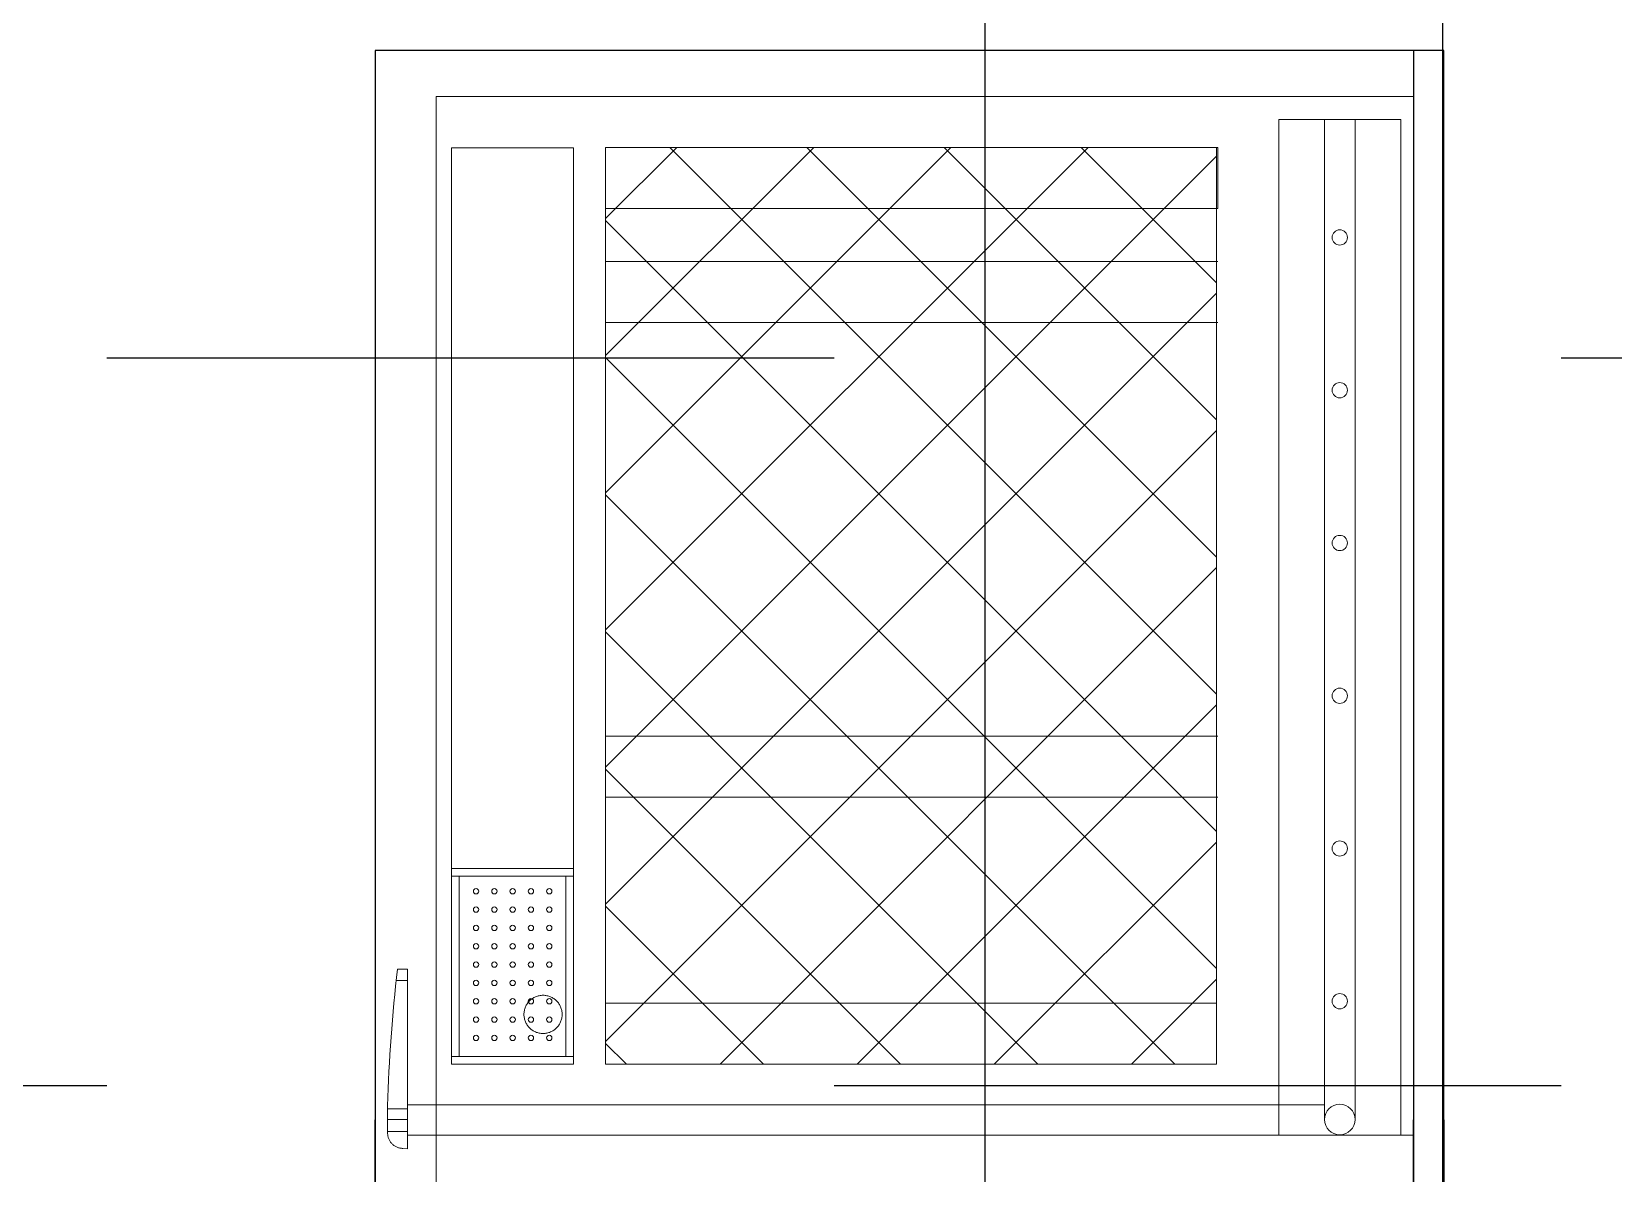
# Model space of a CAD drawing. Header units: millimetres. Extents: x 12325263 to 13848842, y -1463133 to 573208.
# Drawn here: x 12590572 to 12591608, y -824922 to -824175 of the extents above; entities that cross this region are included whole.
import ezdxf
from ezdxf.xclip import XClip

# ---------------------------------------------------------------- set-up
doc = ezdxf.new("R2010")
doc.units = ezdxf.units.MM
doc.header["$LTSCALE"] = 1000
doc.header["$XCLIPFRAME"] = 0
for name, pattern in [('ACAD_ISO02W100', [15, 12, -3]), ('DASHED', [19.05, 12.7, -6.35]), ('DOTE', [2.42, 2, -0.2, 0.02, -0.2])]:
    doc.linetypes.add(name, pattern=pattern)
for name, color, linetype in [('A-AXIS', 16, 'DOTE'), ('A-WALL', 5, 'Continuous'), ('fur202301', 252, 'Continuous'), ('WALL', 5, 'Continuous'), ('WALL-SHATCH', 8, 'Continuous'), ('建筑-楼板开洞', 251, 'Continuous')]:
    doc.layers.add(name, color=color, linetype=linetype)

# ---------------------------------------------------------------- blocks, each defined once
blk = doc.blocks.new('adgshg13-A$C7F010FC0')
at = {"layer": 'WALL-SHATCH'}
h = blk.add_hatch(color=256, dxfattribs=at)
h.dxf.hatch_style = 1
h.paths.add_polyline_path([(-60384.2, -16880.9), (-763.2, 197.5), (12587.6, -13153.3), (12587.6, -157996), (-162964.9, -188820.4), (-171262.4, -180522.9), (-171262.4, -31310.9), (-150707.2, -10755.7), (-131860.1, -7980.9), (-99162.4, -7980.9), (-99162.4, -4980.9), (-76620.4, -4980.9), (-70107.7, -16880.9)], flags=16)
h.paths.add_polyline_path([(-60091.2, -16380.9), (-646.9, 646.9), (12987.6, -12987.6), (12987.6, -158331.9), (-163100.6, -189250.4), (-171662.4, -180688.6), (-171662.4, -31145.2), (-150777.9, -10260.7), (-131896.7, -7480.9), (-99562.4, -7480.9), (-99562.4, -4580.9), (-76365.6, -4580.9), (-69907.5, -16380.9)])
blk = doc.blocks.new('A$C4C7A72D3')
at = {"layer": 'WALL', "color": 1}
blk.add_blockref('adgshg13-A$C7F010FC0', (210433, 205503.6), dxfattribs=at)
blk = doc.blocks.new('qlzw')
at = {"layer": 'A-AXIS'}
blk.add_line((12457766.8, 979489.8), (12457766.8, 1082089.8), dxfattribs=at)
blk = doc.blocks.new('asdgag2019061010022327052')
at = {"lineweight": 0}
h = blk.add_hatch(dxfattribs=at)
h.set_pattern_fill('ANSI37', color=1, scale=20, angle=180)
h.paths.add_polyline_path([(663.5, -549), (63.3, -549), (63.3, -149), (663.5, -149)])
h.paths.add_polyline_path([(1336.5, -549), (1936.7, -549), (1936.7, -149), (1336.5, -149)])
for p, q in [((680, 0), (2000, 0)), ((2000, 0), (2000, -700)), ((1300, 0), (0, 0)), ((0, -20), (1300, -20)), ((2000, -20), (680, -20)), ((0, -700), (1300, -700)), ((2000, -700), (680, -700))]:
    blk.add_line(p, q)
at = {"color": 1, "lineweight": 0}
for p, q in [((1290, -660), (1290, -20)), ((1290, -655), (1290, -20)), ((1970, -20), (1970, -660)), ((1290, -108.2), (1290, -28.2)), ((1300, -28.2), (1290, -28.2)), ((1300, -28.2), (1955, -28.2)), ((1955, -28.2), (1955, -108.2)), ((1310, -108.2), (1290, -108.2)), ((1955, -108.2), (1310, -108.2)), ((1896.7, -148), (1936.7, -148)), ((1385.3, -549), (1425.3, -549)), ((1896.7, -549), (1936.7, -549)), ((1336.6, -650), (1336.6, -570)), ((1336.6, -570), (1936.4, -570)), ((1341.6, -650), (1341.6, -570)), ((1341.6, -575), (1459.7, -575)), ((1459.7, -570), (1459.7, -650)), ((1464.7, -570), (1464.7, -650)), ((1936.4, -570), (1936.4, -650)), ((1936.4, -650), (1336.6, -650)), ((1459.7, -645), (1341.6, -645)), ((805, -660), (1265, -660)), ((1265, -660), (1970, -660))]:
    blk.add_line(p, q, dxfattribs=at)
at = {"color": 1, "linetype": 'ACAD_ISO02W100', "lineweight": 0, "ltscale": 2.5}
for p, q in [((1290, -40), (1290, -678.7)), ((1310, -78.2), (1310, -678.7)), ((1376.5, -149), (1376.5, -549)), ((1511.2, -148), (1511.2, -549)), ((1551.2, -148), (1551.2, -549)), ((1822, -148), (1822, -549)), ((1862, -148), (1862, -549)), ((1896.7, -148), (1896.7, -549)), ((1936.7, -148), (1936.7, -549))]:
    blk.add_line(p, q, dxfattribs=at)
at = {"color": 1, "linetype": 'ACAD_ISO02W100', "lineweight": 0, "ltscale": 0.2}
for p, q in [((1955, -58.2), (1300.3, -58.2)), ((1955, -78.2), (1300.3, -78.2))]:
    blk.add_line(p, q, dxfattribs=at)
at = {"color": 1, "linetype": 'DASHED', "lineweight": 0, "ltscale": 0.35}
blk.add_line((1307.3, -691.8), (1292.4, -691.8), dxfattribs=at)
at = {"color": 1, "lineweight": 0}
blk.add_lwpolyline([(1336.5, -549), (1936.7, -549), (1936.7, -149), (1336.5, -149)], close=True, dxfattribs=at)
at = {"color": 1, "linetype": 'DASHED', "lineweight": 0, "ltscale": 0.35}
blk.add_lwpolyline([(1398.8, -678.7), (1398.8, -685.3, -0.022052), (1309.3, -691.8), (1291.4, -691.8, -0.414214), (1281.4, -681.8), (1281, -678.7)], format="xyb", close=True, dxfattribs=at)
for points in [[(1292.4, -678.7), (1292.4, -692.1)], [(1300.3, -678.7), (1300.3, -691.8)], [(1307.3, -678.7), (1307.3, -691.8)], [(1391.2, -678.7), (1391.2, -686.2)]]:
    blk.add_lwpolyline(points, dxfattribs=at)
at = {"color": 1, "lineweight": 0}
for centre, radius in [((1300.3, -68.2), 10), ((1377.7, -68.2), 5), ((1477.7, -68.2), 5), ((1577.7, -68.2), 5), ((1677.7, -68.2), 5), ((1777.7, -68.2), 5), ((1877.7, -68.2), 5), ((1877.7, -68.2), 5), ((1353.7, -585.9), 1.75), ((1365.7, -585.9), 1.75), ((1377.7, -585.9), 1.75), ((1389.7, -585.9), 1.75), ((1401.7, -585.9), 1.75), ((1413.7, -585.9), 1.75), ((1425.7, -585.9), 1.75), ((1437.7, -585.9), 1.75), ((1449.7, -585.9), 1.75), ((1353.7, -597.9), 1.75), ((1365.7, -597.9), 1.75), ((1377.7, -597.9), 1.75), ((1389.7, -597.9), 1.75), ((1401.7, -597.9), 1.75), ((1413.7, -597.9), 1.75), ((1425.7, -597.9), 1.75), ((1437.7, -597.9), 1.75), ((1449.7, -597.9), 1.75), ((1353.7, -609.9), 1.75), ((1365.7, -609.9), 1.75), ((1377.7, -609.9), 1.75), ((1389.7, -609.9), 1.75), ((1401.7, -609.9), 1.75), ((1413.7, -609.9), 1.75), ((1425.7, -609.9), 1.75), ((1437.7, -609.9), 1.75), ((1449.7, -609.9), 1.75), ((1353.7, -621.9), 1.75), ((1365.7, -621.9), 1.75), ((1377.7, -621.9), 1.75), ((1389.7, -621.9), 1.75), ((1401.7, -621.9), 1.75), ((1413.7, -621.9), 1.75), ((1425.7, -621.9), 1.75), ((1437.7, -621.9), 1.75), ((1449.7, -621.9), 1.75), ((1353.7, -633.9), 1.75), ((1365.7, -633.9), 1.75), ((1377.7, -633.9), 1.75), ((1389.7, -633.9), 1.75), ((1401.7, -633.9), 1.75), ((1413.7, -633.9), 1.75), ((1425.7, -633.9), 1.75), ((1437.7, -633.9), 1.75), ((1449.7, -633.9), 1.75)]:
    blk.add_circle(centre, radius, dxfattribs=at)
at = {"color": 1, "linetype": 'DASHED', "lineweight": 0}
blk.add_circle((1369.1, -590), 12.5, dxfattribs=at)
blk = doc.blocks.new('sdfgsdffhg')
at = {"layer": 'fur202301', "xscale": -1, "rotation": 270}
blk.add_blockref('asdgag2019061010022327052', (10413.4, 47869.6, 0), dxfattribs=at)

msp = doc.modelspace()

# ---------------------------------------------------------------- block references
ref = msp.add_blockref('A$C4C7A72D3', (12385714.9, -906209.5), dxfattribs=dict(rotation=350.041249254255))
XClip(ref).set_block_clipping_path([(223442.8584877662, 85923.1187333744), (220542.7961432356, 85923.1422391906), (220542.8579492103, 89292.823275506), (211526.9150355905, 89292.8101311298), (210631.4331447985, 94392.8080583527), (206113.3685902953, 94392.8025418455), (206001.4315187763, 95030.3127344656), (204376.2826588508, 94744.9613686837), (203364.4570056833, 100506.9030052917), (197947.3947122637, 99555.7482674252), (192482.3428474721, 130679.4765393781), (190118.7804593667, 130264.4504016289), (191623.4071957469, 121695.6427078634), (177046.6486519482, 119136.2011700841), (175707.6223907359, 126760.8483765714), (173902.988371335, 128026.4039125028), (169528.3854461554, 127258.2903269802), (169070.0967394859, 129868.3614864857), (163308.2517458182, 128856.6693391807), (163766.52659606, 126246.6171700556), (159679.1795131005, 125528.9180921423), (170669.6888374612, 62935.797914044), (167222.1989369914, 62330.4650948944), (167939.7759490944, 58243.6808593175), (171386.9528796654, 58848.2912487988), (172857.0656793863, 50477.0032648193), (165962.5026008021, 49266.4230898353), (168037.7813034765, 37447.1796448426), (140649.9584970828, 32638.2390106404), (115387.9799239188, 28202.5781787895), (95598.7254695911, 140907.4332163476), (226939.476109907, 163968.8668500402), (240128.6952811591, 88852.8973128139)])

# ---------------------------------------------------------------- next in the draw order: hatches: boundary and pattern name
at = {"layer": '建筑-楼板开洞'}
h = msp.add_hatch(dxfattribs=at)
h.set_pattern_fill('DASH', color=256, scale=500)
h.set_pattern_definition([(0, (0, 0), (476.25, 476.25), [476.25, -476.25])])
h.paths.add_polyline_path([(12597696.7, -842386.8), (12590696.8, -842386.9), (12590697.1, -843986.8), (12595796.8, -843986.9), (12595797.1, -849736.9), (12588796.8, -849736.8), (12588796.8, -851936.8), (12564896.8, -851936.8), (12564896.8, -816186.8), (12568846.8, -816186.8), (12568846.8, -816040), (12568846.8, -807536.8), (12574696.8, -807536.8), (12574696.8, -810386.8), (12575896.8, -810386.8), (12579055.2, -810386.8), (12580496.9, -811828.2), (12580696.9, -819086.9), (12595696.9, -819086.7), (12595696.9, -812786.8), (12597696.7, -812786.8)])

# ---------------------------------------------------------------- next in the draw order: block references
at = {"color": 2}
msp.add_blockref('qlzw', (133430, -1881876.5), dxfattribs=at)

# ---------------------------------------------------------------- next in the draw order: block references
msp.add_blockref('sdfgsdffhg', (12581083.9, -874056.8, 0))

# ---------------------------------------------------------------- next in the draw order: linework, layer by layer
at = {"layer": 'A-WALL'}
msp.add_line((12591496.7, -826786.8), (12591496.7, -822986.5), dxfattribs=at)

doc.saveas('drawing.dxf')
